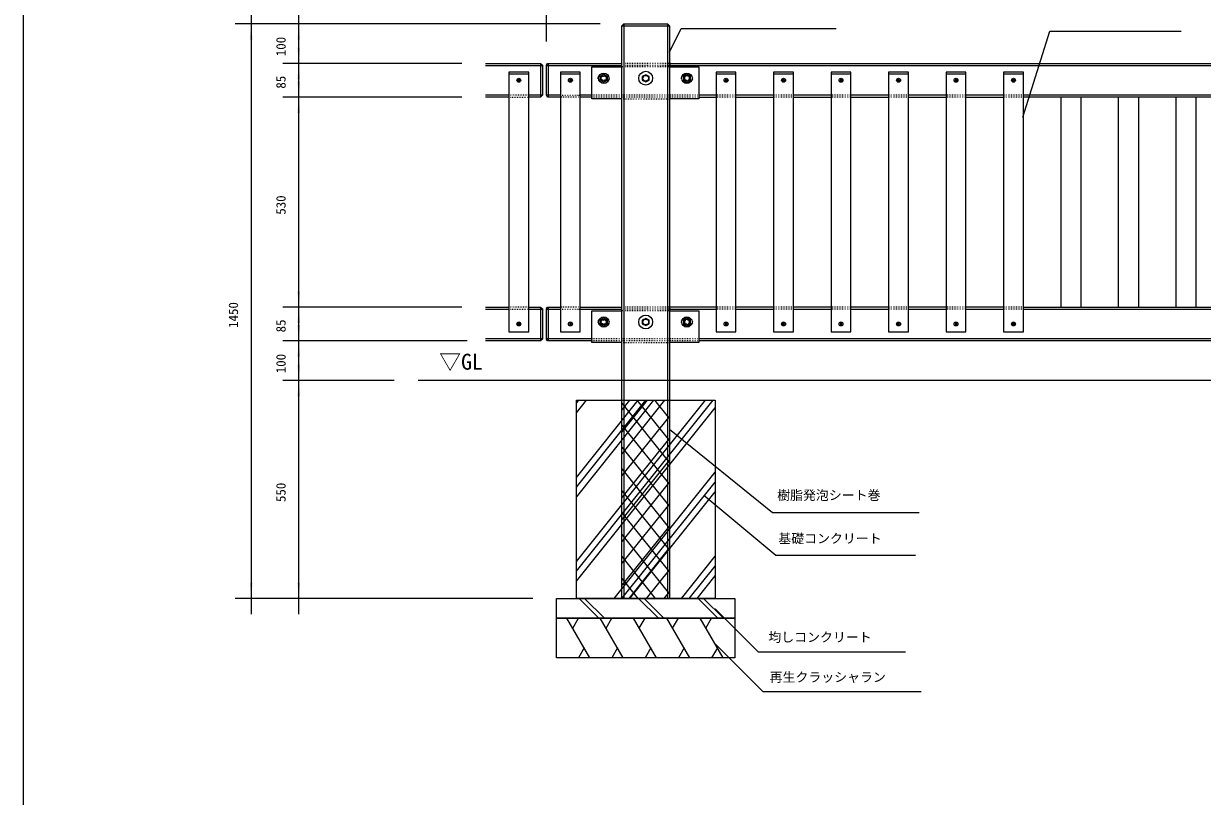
# Model space of a CAD drawing. Units: millimetres, scale not verified. Extents: x -3900 to 3900, y -2750 to 2750.
# Drawn here: x -3900 to -927, y -745 to 1205 of the extents above; entities that cross this region are included whole.
import ezdxf
from ezdxf.enums import TextEntityAlignment as Align

# ---------------------------------------------------------------- set-up
doc = ezdxf.new("R2010")
doc.units = ezdxf.units.MM
doc.header["$LTSCALE"] = 20
doc.linetypes.add('USER5', pattern=[0.208282, 0.069427, -0.138855])
doc.layers.add('0-1_IMPORTED', color=30, linetype='Continuous', lineweight=18)
doc.styles.add('ＭＳ ゴシック', font='')
doc.styles.get('ＭＳ ゴシック').set_extended_font_data('MS Gothic')

msp = doc.modelspace()

# ---------------------------------------------------------------- linework, layer by layer
at = {"layer": '0-1_IMPORTED', "color": 1}
for p, q in [((-2581, 1160.45), (-2581, 1707.57)), ((-3326, 1244.92), (-3326, 1204.92)), ((-3206, 1204.92), (-3206, 1244.92)), ((-2446, 1204.92), (-3366, 1204.92)), ((-3326, 1204.92), (-3326, -245.08)), ((-2446, 1204.92), (-3246, 1204.92)), ((-3206, 1104.92), (-3206, 1204.92)), ((-3206, 1104.92), (-3206, 1144.92)), ((-2795, 1104.92), (-3246, 1104.92)), ((-2795, 1104.92), (-3246, 1104.92)), ((-3206, 1019.92), (-3206, 1104.92)), ((-3206, 1064.92), (-3206, 1104.92)), ((-3206, 1019.92), (-3206, 1059.92)), ((-2795, 1019.92), (-3246, 1019.92)), ((-2795, 1019.92), (-3246, 1019.92)), ((-3206, 489.92), (-3206, 1019.92)), ((-3206, 979.92), (-3206, 1019.92)), ((-3206, 489.92), (-3206, 529.92)), ((-2795, 489.92), (-3246, 489.92)), ((-2795, 489.92), (-3246, 489.92)), ((-3206, 404.92), (-3206, 489.92)), ((-3206, 449.92), (-3206, 489.92)), ((-3206, 404.92), (-3206, 444.92)), ((-2781, 404.92), (-3246, 404.92)), ((-2781, 404.92), (-3246, 404.92)), ((-3206, 304.92), (-3206, 404.92)), ((-3206, 364.92), (-3206, 404.92)), ((-3206, 304.92), (-3206, 344.92)), ((-2965, 304.92), (-3246, 304.92)), ((-2965, 304.92), (-3246, 304.92)), ((-3206, -245.08), (-3206, 304.92)), ((-3206, 264.92), (-3206, 304.92)), ((-2616, -245.08), (-3366, -245.08)), ((-3326, -245.08), (-3326, -285.08)), ((-2616, -245.08), (-3246, -245.08)), ((-3206, -285.08), (-3206, -245.08))]:
    msp.add_line(p, q, dxfattribs=at)
at = {"layer": '0-1_IMPORTED'}
for p, q in [((-2391, 1199.92), (-2271, 1199.92)), ((-2386, 1204.92), (-2386, -245.08)), ((-2276, 1204.92), (-2276, -245.08)), ((-2735, 1104.92), (-2594.79, 1104.92)), ((-2596, 1104.92), (-2591, 1100.45)), ((-2596, 1104.92), (-2596, 1019.92)), ((-2591, 1100.45), (-2591, 1024.4)), ((-2581, 1100.45), (-2578.84, 1104.92)), ((-2581, 1024.4), (-2581, 1100.45)), ((-2578.84, 1104.92), (-2391, 1104.92)), ((-2576, 1019.92), (-2576, 1104.92)), ((-2271, 1104.92), (-86.64, 1104.92)), ((-2735, 1099.92), (-2591, 1099.92)), ((-2626, 1077.42), (-2676, 1077.42)), ((-2581, 1099.92), (-2391, 1099.92)), ((-2496, 1077.42), (-2546, 1077.42)), ((-2443, 1069.91), (-2441.6, 1072.02)), ((-2441.6, 1072.02), (-2439.49, 1073.43)), ((-2439.49, 1073.43), (-2437, 1073.92)), ((-2437, 1073.92), (-2434.51, 1073.43)), ((-2434.51, 1073.43), (-2432.4, 1072.02)), ((-2432.4, 1072.02), (-2430.99, 1069.91)), ((-2271, 1099.92), (-81, 1099.92)), ((-2227, 1073.92), (-2229.49, 1073.43)), ((-2224.51, 1073.43), (-2227, 1073.92)), ((-2222.4, 1072.02), (-2224.51, 1073.43)), ((-2103.5, 1077.42), (-2153.5, 1077.42)), ((-1958.5, 1077.42), (-2008.5, 1077.42)), ((-1813.5, 1077.42), (-1863.5, 1077.42)), ((-1668.5, 1077.42), (-1718.5, 1077.42)), ((-1523.5, 1077.42), (-1573.5, 1077.42)), ((-1378.5, 1077.42), (-1428.5, 1077.42)), ((-2441.6, 1062.83), (-2443, 1064.93)), ((-2439.49, 1061.42), (-2441.6, 1062.83)), ((-2437, 1060.92), (-2439.49, 1061.42)), ((-2434.51, 1061.42), (-2437, 1060.92)), ((-2432.4, 1062.83), (-2434.51, 1061.42)), ((-2430.99, 1064.93), (-2432.4, 1062.83)), ((-2430.99, 1069.91), (-2430.5, 1067.42)), ((-2430.5, 1067.42), (-2430.99, 1064.93)), ((-2229.49, 1061.42), (-2227, 1060.92)), ((-2227, 1060.92), (-2224.51, 1061.42)), ((-2224.51, 1061.42), (-2222.4, 1062.83)), ((-2676, 1024.92), (-2735, 1024.92)), ((-2676, 1019.92), (-2735, 1019.92)), ((-2591, 1024.92), (-2626, 1024.92)), ((-2596, 1019.92), (-2626, 1019.92)), ((-2591, 1024.4), (-2596, 1019.92)), ((-2546, 1024.92), (-2581, 1024.92)), ((-2578.84, 1019.92), (-2581, 1024.4)), ((-2546, 1019.92), (-2578.84, 1019.92)), ((-2466, 1024.92), (-2496, 1024.92)), ((-2466, 1019.92), (-2496, 1019.92)), ((-2153.5, 1024.92), (-2196, 1024.92)), ((-2196, 1019.92), (-2153.5, 1019.92)), ((-2008.5, 1024.92), (-2103.5, 1024.92)), ((-2103.5, 1019.92), (-2008.5, 1019.92)), ((-1863.5, 1024.92), (-1958.5, 1024.92)), ((-1958.5, 1019.92), (-1863.5, 1019.92)), ((-1718.5, 1024.92), (-1813.5, 1024.92)), ((-1813.5, 1019.92), (-1718.5, 1019.92)), ((-1573.5, 1024.92), (-1668.5, 1024.92)), ((-1668.5, 1019.92), (-1573.5, 1019.92)), ((-1428.5, 1024.92), (-1523.5, 1024.92)), ((-1523.5, 1019.92), (-1428.5, 1019.92)), ((-81, 1024.92), (-1378.5, 1024.92)), ((-86.64, 1019.92), (-1378.5, 1019.92)), ((-1283.5, 489.92), (-1283.5, 1019.92)), ((-1233.5, 1019.92), (-1233.5, 489.92)), ((-1138.5, 489.92), (-1138.5, 1019.92)), ((-1088.5, 1019.92), (-1088.5, 489.92)), ((-993.5, 489.92), (-993.5, 1019.92)), ((-943.5, 1019.92), (-943.5, 489.92)), ((-2735, 489.92), (-2676, 489.92)), ((-2735, 484.92), (-2676, 484.92)), ((-2626, 489.92), (-2596, 489.92)), ((-2626, 484.92), (-2591, 484.92)), ((-2596, 489.92), (-2591, 485.45)), ((-2596, 489.92), (-2596, 404.92)), ((-2591, 485.45), (-2591, 409.4)), ((-2581, 485.45), (-2578.84, 489.92)), ((-2581, 409.4), (-2581, 485.45)), ((-2581, 484.92), (-2546, 484.92)), ((-2578.84, 489.92), (-2546, 489.92)), ((-2576, 404.92), (-2576, 489.92)), ((-2496, 489.92), (-2391, 489.92)), ((-2496, 484.92), (-2391, 484.92)), ((-2153.5, 489.92), (-2271, 489.92)), ((-2271, 484.92), (-2153.5, 484.92)), ((-2008.5, 489.92), (-2103.5, 489.92)), ((-2103.5, 484.92), (-2008.5, 484.92)), ((-1863.5, 489.92), (-1958.5, 489.92)), ((-1958.5, 484.92), (-1863.5, 484.92)), ((-1718.5, 489.92), (-1813.5, 489.92)), ((-1813.5, 484.92), (-1718.5, 484.92)), ((-1573.5, 489.92), (-1668.5, 489.92)), ((-1668.5, 484.92), (-1573.5, 484.92)), ((-1428.5, 489.92), (-1523.5, 489.92)), ((-1523.5, 484.92), (-1428.5, 484.92)), ((-1378.5, 489.92), (-86.64, 489.92)), ((-1378.5, 484.92), (-81, 484.92)), ((-2443, 454.91), (-2441.6, 457.02)), ((-2441.6, 447.83), (-2443, 449.93)), ((-2441.6, 457.02), (-2439.49, 458.43)), ((-2439.49, 446.42), (-2441.6, 447.83)), ((-2439.49, 458.43), (-2437, 458.92)), ((-2437, 445.92), (-2439.49, 446.42)), ((-2437, 458.92), (-2434.51, 458.43)), ((-2434.51, 446.42), (-2437, 445.92)), ((-2434.51, 458.43), (-2432.4, 457.02)), ((-2432.4, 447.83), (-2434.51, 446.42)), ((-2432.4, 457.02), (-2430.99, 454.91)), ((-2430.99, 449.93), (-2432.4, 447.83)), ((-2430.99, 454.91), (-2430.5, 452.42)), ((-2430.5, 452.42), (-2430.99, 449.93)), ((-2227, 458.92), (-2229.49, 458.43)), ((-2229.49, 446.42), (-2227, 445.92)), ((-2224.51, 458.43), (-2227, 458.92)), ((-2227, 445.92), (-2224.51, 446.42)), ((-2222.4, 457.02), (-2224.51, 458.43)), ((-2224.51, 446.42), (-2222.4, 447.83)), ((-2591, 409.92), (-2735, 409.92)), ((-2594.79, 404.92), (-2735, 404.92)), ((-2591, 409.4), (-2596, 404.92)), ((-2466, 409.92), (-2581, 409.92)), ((-2578.84, 404.92), (-2581, 409.4)), ((-2466, 404.92), (-2578.84, 404.92)), ((-81, 409.92), (-2196, 409.92)), ((-86.64, 404.92), (-2196, 404.92)), ((369.5, 304.92), (-2905, 304.92)), ((-2506, 222.81), (-2480.31, 254.92)), ((-2506, 10.68), (-2310.61, 254.92)), ((-2506, 247.56), (-2500.11, 254.92)), ((-2506, 35.43), (-2330.41, 254.92)), ((-2506, -176.7), (-2160.7, 254.92)), ((-2506, 60.18), (-2350.21, 254.92)), ((-2506, -151.95), (-2180.5, 254.92)), ((-2390.5, 230.42), (-2370.9, 254.92)), ((-2390.5, 175.18), (-2326.7, 254.92)), ((-2390.5, 119.93), (-2282.51, 254.92)), ((-2270.5, 97.29), (-2390.5, 247.29)), ((-2270.5, 152.53), (-2352.41, 254.92)), ((-2270.5, 207.77), (-2308.22, 254.92)), ((-2506, -201.45), (-2156, 236.05)), ((-2390.5, 64.69), (-2270.5, 214.69)), ((-2270.5, 42.05), (-2390.5, 192.05)), ((-2390.5, 9.45), (-2270.5, 159.45)), ((-2270.5, -13.2), (-2390.5, 136.8)), ((-2390.5, -45.79), (-2270.5, 104.21)), ((-2410.79, -245.08), (-2156, 73.42)), ((-2270.5, -68.44), (-2390.5, 81.56)), ((-2391, -245.08), (-2156, 48.67)), ((-2390.5, -101.04), (-2270.5, 48.96)), ((-2270.5, -123.68), (-2390.5, 26.32)), ((-2371.2, -245.08), (-2156, 23.92)), ((-2390.5, -156.28), (-2270.5, -6.28)), ((-2270.5, -178.92), (-2390.5, -28.92)), ((-2390.5, -211.52), (-2270.5, -61.52)), ((-2270.5, -234.17), (-2390.5, -84.17)), ((-2373.15, -245.08), (-2270.5, -116.76)), ((-2305.97, -245.08), (-2390.5, -139.41)), ((-2241.09, -245.08), (-2156, -138.72)), ((-2328.96, -245.08), (-2270.5, -172.01)), ((-2221.29, -245.08), (-2156, -163.47)), ((-2350.16, -245.08), (-2390.5, -194.65)), ((-2201.49, -245.08), (-2156, -188.21)), ((-2284.76, -245.08), (-2270.5, -227.25)), ((-2499.14, -245.08), (-2449.14, -295.08)), ((-2485, -245.08), (-2435, -295.08)), ((-2349.14, -245.08), (-2299.14, -295.08)), ((-2335, -245.08), (-2285, -295.08)), ((-2199.14, -245.08), (-2149.14, -295.08)), ((-2185, -245.08), (-2135, -295.08)), ((-2471.87, -395.08), (-2529.61, -295.08)), ((-2515.17, -320.08), (-2500.74, -295.08)), ((-2387.87, -395.08), (-2445.61, -295.08)), ((-2431.17, -320.08), (-2416.74, -295.08)), ((-2303.87, -395.08), (-2361.61, -295.08)), ((-2347.17, -320.08), (-2332.74, -295.08)), ((-2219.87, -395.08), (-2277.61, -295.08)), ((-2263.17, -320.08), (-2248.74, -295.08)), ((-2135.87, -395.08), (-2193.61, -295.08)), ((-2179.17, -320.08), (-2164.74, -295.08)), ((-2486.31, -370.08), (-2500.74, -395.08)), ((-2402.31, -370.08), (-2416.74, -395.08)), ((-2318.31, -370.08), (-2332.74, -395.08)), ((-2234.31, -370.08), (-2248.74, -395.08)), ((-2150.31, -370.08), (-2164.74, -395.08))]:
    msp.add_line(p, q, dxfattribs=at)
at = {"layer": '0-1_IMPORTED', "linetype": 'USER5'}
for p, q in [((-2267.76, 1104.92), (-2387.76, 1104.92)), ((-2447, 1072.42), (-2427, 1072.42)), ((-2272, 1095.92), (-2392, 1095.92)), ((-2267.76, 1099.92), (-2387.76, 1099.92)), ((-2217, 1072.42), (-2237, 1072.42)), ((-2427, 1062.42), (-2447, 1062.42)), ((-2237, 1062.42), (-2217, 1062.42)), ((-2626, 1024.92), (-2676, 1024.92)), ((-2676, 1019.92), (-2626, 1019.92)), ((-2546, 1024.92), (-2496, 1024.92)), ((-2496, 1019.92), (-2546, 1019.92)), ((-2196, 1024.92), (-2467, 1024.92)), ((-2196, 1019.92), (-2467, 1019.92)), ((-2392, 1015.92), (-2272, 1015.92)), ((-2103.5, 1024.92), (-2153.5, 1024.92)), ((-2103.5, 1019.92), (-2153.5, 1019.92)), ((-1958.5, 1024.92), (-2008.5, 1024.92)), ((-1958.5, 1019.92), (-2008.5, 1019.92)), ((-1813.5, 1024.92), (-1863.5, 1024.92)), ((-1813.5, 1019.92), (-1863.5, 1019.92)), ((-1668.5, 1024.92), (-1718.5, 1024.92)), ((-1668.5, 1019.92), (-1718.5, 1019.92)), ((-1523.5, 1024.92), (-1573.5, 1024.92)), ((-1523.5, 1019.92), (-1573.5, 1019.92)), ((-1378.5, 1024.92), (-1428.5, 1024.92)), ((-1378.5, 1019.92), (-1428.5, 1019.92)), ((-2626, 489.92), (-2676, 489.92)), ((-2676, 484.92), (-2626, 484.92)), ((-2496, 489.92), (-2546, 489.92)), ((-2546, 484.92), (-2496, 484.92)), ((-2272, 480.92), (-2392, 480.92)), ((-2267.76, 489.92), (-2387.76, 489.92)), ((-2267.76, 484.92), (-2387.76, 484.92)), ((-2103.5, 489.92), (-2153.5, 489.92)), ((-2103.5, 484.92), (-2153.5, 484.92)), ((-1958.5, 489.92), (-2008.5, 489.92)), ((-1958.5, 484.92), (-2008.5, 484.92)), ((-1813.5, 489.92), (-1863.5, 489.92)), ((-1813.5, 484.92), (-1863.5, 484.92)), ((-1668.5, 489.92), (-1718.5, 489.92)), ((-1668.5, 484.92), (-1718.5, 484.92)), ((-1523.5, 489.92), (-1573.5, 489.92)), ((-1523.5, 484.92), (-1573.5, 484.92)), ((-1378.5, 489.92), (-1428.5, 489.92)), ((-1378.5, 484.92), (-1428.5, 484.92)), ((-2447, 457.42), (-2427, 457.42)), ((-2427, 447.42), (-2447, 447.42)), ((-2217, 457.42), (-2237, 457.42)), ((-2237, 447.42), (-2217, 447.42)), ((-2196, 409.92), (-2467, 409.92)), ((-2196, 404.92), (-2467, 404.92)), ((-2392, 400.92), (-2272, 400.92))]:
    msp.add_line(p, q, dxfattribs=at)
at = {"layer": '0-1_IMPORTED'}
for points in [[(-3900, 2750), (3900, 2750), (3900, -2750), (-3900, -2750)], [(-2386, 1204.92), (-2276, 1204.92), (-2271, 1199.55), (-2271, -245.08), (-2391, -245.08), (-2391, 1199.55)], [(-2626, 1082.42), (-2676, 1082.42), (-2676, 427.42), (-2626, 427.42)], [(-2496, 1082.42), (-2546, 1082.42), (-2546, 427.42), (-2496, 427.42)], [(-2445.97, 1062.25), (-2445.97, 1072.6), (-2437, 1077.78), (-2428.03, 1072.6), (-2428.03, 1062.25), (-2437, 1057.07)], [(-2331, 1058.42), (-2322, 1062.92), (-2322, 1071.92), (-2331, 1076.42), (-2340, 1071.92), (-2340, 1062.92)], [(-2218.03, 1062.25), (-2218.03, 1072.6), (-2227, 1077.78), (-2235.97, 1072.6), (-2235.97, 1062.25), (-2227, 1057.07)], [(-2103.5, 1082.42), (-2153.5, 1082.42), (-2153.5, 427.42), (-2103.5, 427.42)], [(-1958.5, 1082.42), (-2008.5, 1082.42), (-2008.5, 427.42), (-1958.5, 427.42)], [(-1813.5, 1082.42), (-1863.5, 1082.42), (-1863.5, 427.42), (-1813.5, 427.42)], [(-1668.5, 1082.42), (-1718.5, 1082.42), (-1718.5, 427.42), (-1668.5, 427.42)], [(-1523.5, 1082.42), (-1573.5, 1082.42), (-1573.5, 427.42), (-1523.5, 427.42)], [(-1378.5, 1082.42), (-1428.5, 1082.42), (-1428.5, 427.42), (-1378.5, 427.42)], [(-2648.5, 1062.92), (-2650.5, 1062.92), (-2650.5, 1064.92), (-2651.5, 1064.92), (-2651.5, 1062.92), (-2653.5, 1062.92), (-2653.5, 1061.92), (-2651.5, 1061.92), (-2651.5, 1059.92), (-2650.5, 1059.92), (-2650.5, 1061.92), (-2648.5, 1061.92)], [(-2518.5, 1062.92), (-2520.5, 1062.92), (-2520.5, 1064.92), (-2521.5, 1064.92), (-2521.5, 1062.92), (-2523.5, 1062.92), (-2523.5, 1061.92), (-2521.5, 1061.92), (-2521.5, 1059.92), (-2520.5, 1059.92), (-2520.5, 1061.92), (-2518.5, 1061.92)], [(-2126, 1062.92), (-2128, 1062.92), (-2128, 1064.92), (-2129, 1064.92), (-2129, 1062.92), (-2131, 1062.92), (-2131, 1061.92), (-2129, 1061.92), (-2129, 1059.92), (-2128, 1059.92), (-2128, 1061.92), (-2126, 1061.92)], [(-1981, 1062.92), (-1983, 1062.92), (-1983, 1064.92), (-1984, 1064.92), (-1984, 1062.92), (-1986, 1062.92), (-1986, 1061.92), (-1984, 1061.92), (-1984, 1059.92), (-1983, 1059.92), (-1983, 1061.92), (-1981, 1061.92)], [(-1836, 1062.92), (-1838, 1062.92), (-1838, 1064.92), (-1839, 1064.92), (-1839, 1062.92), (-1841, 1062.92), (-1841, 1061.92), (-1839, 1061.92), (-1839, 1059.92), (-1838, 1059.92), (-1838, 1061.92), (-1836, 1061.92)], [(-1691, 1062.92), (-1693, 1062.92), (-1693, 1064.92), (-1694, 1064.92), (-1694, 1062.92), (-1696, 1062.92), (-1696, 1061.92), (-1694, 1061.92), (-1694, 1059.92), (-1693, 1059.92), (-1693, 1061.92), (-1691, 1061.92)], [(-1546, 1062.92), (-1548, 1062.92), (-1548, 1064.92), (-1549, 1064.92), (-1549, 1062.92), (-1551, 1062.92), (-1551, 1061.92), (-1549, 1061.92), (-1549, 1059.92), (-1548, 1059.92), (-1548, 1061.92), (-1546, 1061.92)], [(-1401, 1062.92), (-1403, 1062.92), (-1403, 1064.92), (-1404, 1064.92), (-1404, 1062.92), (-1406, 1062.92), (-1406, 1061.92), (-1404, 1061.92), (-1404, 1059.92), (-1403, 1059.92), (-1403, 1061.92), (-1401, 1061.92)], [(-2648.5, 446.92), (-2650.5, 446.92), (-2650.5, 444.92), (-2651.5, 444.92), (-2651.5, 446.92), (-2653.5, 446.92), (-2653.5, 447.92), (-2651.5, 447.92), (-2651.5, 449.92), (-2650.5, 449.92), (-2650.5, 447.92), (-2648.5, 447.92)], [(-2518.5, 446.92), (-2520.5, 446.92), (-2520.5, 444.92), (-2521.5, 444.92), (-2521.5, 446.92), (-2523.5, 446.92), (-2523.5, 447.92), (-2521.5, 447.92), (-2521.5, 449.92), (-2520.5, 449.92), (-2520.5, 447.92), (-2518.5, 447.92)], [(-2445.97, 447.25), (-2445.97, 457.6), (-2437, 462.78), (-2428.03, 457.6), (-2428.03, 447.25), (-2437, 442.07)], [(-2331, 443.42), (-2322, 447.92), (-2322, 456.92), (-2331, 461.42), (-2340, 456.92), (-2340, 447.92)], [(-2218.03, 447.25), (-2218.03, 457.6), (-2227, 462.78), (-2235.97, 457.6), (-2235.97, 447.25), (-2227, 442.07)], [(-2126, 446.92), (-2128, 446.92), (-2128, 444.92), (-2129, 444.92), (-2129, 446.92), (-2131, 446.92), (-2131, 447.92), (-2129, 447.92), (-2129, 449.92), (-2128, 449.92), (-2128, 447.92), (-2126, 447.92)], [(-1981, 446.92), (-1983, 446.92), (-1983, 444.92), (-1984, 444.92), (-1984, 446.92), (-1986, 446.92), (-1986, 447.92), (-1984, 447.92), (-1984, 449.92), (-1983, 449.92), (-1983, 447.92), (-1981, 447.92)], [(-1836, 446.92), (-1838, 446.92), (-1838, 444.92), (-1839, 444.92), (-1839, 446.92), (-1841, 446.92), (-1841, 447.92), (-1839, 447.92), (-1839, 449.92), (-1838, 449.92), (-1838, 447.92), (-1836, 447.92)], [(-1691, 446.92), (-1693, 446.92), (-1693, 444.92), (-1694, 444.92), (-1694, 446.92), (-1696, 446.92), (-1696, 447.92), (-1694, 447.92), (-1694, 449.92), (-1693, 449.92), (-1693, 447.92), (-1691, 447.92)], [(-1546, 446.92), (-1548, 446.92), (-1548, 444.92), (-1549, 444.92), (-1549, 446.92), (-1551, 446.92), (-1551, 447.92), (-1549, 447.92), (-1549, 449.92), (-1548, 449.92), (-1548, 447.92), (-1546, 447.92)], [(-1401, 446.92), (-1403, 446.92), (-1403, 444.92), (-1404, 444.92), (-1404, 446.92), (-1406, 446.92), (-1406, 447.92), (-1404, 447.92), (-1404, 449.92), (-1403, 449.92), (-1403, 447.92), (-1401, 447.92)], [(-2506, 254.92), (-2156, 254.92), (-2156, -245.08), (-2506, -245.08)], [(-2556, -245.08), (-2106, -245.08), (-2106, -295.08), (-2556, -295.08)], [(-2556, -295.08), (-2106, -295.08), (-2106, -395.08), (-2556, -395.08)]]:
    msp.add_lwpolyline(points, close=True, dxfattribs=at)
at = {"layer": '0-1_IMPORTED', "color": 1}
for points in [[(-2271, 1132.92), (-2241.85, 1192.92), (-1851, 1192.92)], [(-1379.84, 969), (-1311.9, 1186.54), (-981, 1186.54)], [(-1641, -29), (-2011, -29), (-2271, 180.94)], [(-1651, -136.62), (-2003, -136.62), (-2184.46, 15)], [(-1676, -381), (-2046.58, -381), (-2156, -271.58)], [(-1636, -481), (-2035, -481), (-2156, -360)]]:
    msp.add_lwpolyline(points, dxfattribs=at)
at = {"layer": '0-1_IMPORTED'}
for points in [[(-2392, 1015.92), (-2467, 1015.92), (-2467, 1095.92), (-2392, 1095.92)], [(-2272, 1095.92), (-2197, 1095.92), (-2197, 1015.92), (-2272, 1015.92)], [(-2229.49, 1073.43), (-2231.6, 1072.02), (-2233, 1069.91), (-2233.5, 1067.42), (-2233, 1064.93), (-2231.6, 1062.83), (-2229.49, 1061.42)], [(-2220.5, 1067.42), (-2220.99, 1069.91), (-2222.4, 1072.02)], [(-2443, 1064.93), (-2443.5, 1067.42), (-2443, 1069.91)], [(-2222.4, 1062.83), (-2220.99, 1064.93), (-2220.5, 1067.42)], [(-2392, 400.92), (-2467, 400.92), (-2467, 480.92), (-2392, 480.92)], [(-2272, 480.92), (-2197, 480.92), (-2197, 400.92), (-2272, 400.92)], [(-2443, 449.93), (-2443.5, 452.42), (-2443, 454.91)], [(-2229.49, 458.43), (-2231.6, 457.02), (-2233, 454.91), (-2233.5, 452.42), (-2233, 449.93), (-2231.6, 447.83), (-2229.49, 446.42)], [(-2220.5, 452.42), (-2220.99, 454.91), (-2222.4, 457.02)], [(-2222.4, 447.83), (-2220.99, 449.93), (-2220.5, 452.42)]]:
    msp.add_lwpolyline(points, dxfattribs=at)
for centre, radius in [((-2437, 1067.42), 13), ((-2331, 1067.42), 17.5), ((-2331, 1067.42), 7.19), ((-2227, 1067.42), 13), ((-2651, 1062.42), 5), ((-2521, 1062.42), 5), ((-2128.5, 1062.42), 5), ((-1983.5, 1062.42), 5), ((-1838.5, 1062.42), 5), ((-1693.5, 1062.42), 5), ((-1548.5, 1062.42), 5), ((-1403.5, 1062.42), 5), ((-2651, 447.42), 5), ((-2521, 447.42), 5), ((-2437, 452.42), 13), ((-2331, 452.42), 17.5), ((-2331, 452.42), 7.19), ((-2227, 452.42), 13), ((-2128.5, 447.42), 5), ((-1983.5, 447.42), 5), ((-1838.5, 447.42), 5), ((-1693.5, 447.42), 5), ((-1548.5, 447.42), 5), ((-1403.5, 447.42), 5)]:
    msp.add_circle(centre, radius, dxfattribs=at)
at = {"layer": '0-1_IMPORTED', "linetype": 'USER5'}
for centre, start, end in [((-2447, 1067.42), 90, 180), ((-2427, 1067.42), 0, 90), ((-2237, 1067.42), 90, 180), ((-2217, 1067.42), 0, 90), ((-2447, 1067.42), 180, 270), ((-2427, 1067.42), 270, 0), ((-2237, 1067.42), 180, 270), ((-2217, 1067.42), 270, 0), ((-2447, 452.42), 90, 180), ((-2447, 452.42), 180, 270), ((-2427, 452.42), 0, 90), ((-2427, 452.42), 270, 360), ((-2237, 452.42), 90, 180), ((-2237, 452.42), 180, 270), ((-2217, 452.42), 0, 90), ((-2217, 452.42), 270, 360)]:
    msp.add_arc(centre, 5, start, end, dxfattribs=at)
at = {"layer": '0-1_IMPORTED', "color": 1}
for points in [[(-3326, 1204.92), (-3322.5, 1164.92), (-3329.5, 1164.92)], [(-3206, 1204.92), (-3202.5, 1164.92), (-3209.5, 1164.92)], [(-3206, 1104.92), (-3209.5, 1144.92), (-3202.5, 1144.92)], [(-3206, 1104.92), (-3202.5, 1064.92), (-3209.5, 1064.92)], [(-3206, 1019.92), (-3209.5, 1059.92), (-3202.5, 1059.92)], [(-3206, 1019.92), (-3202.5, 979.92), (-3209.5, 979.92)], [(-3206, 489.92), (-3209.5, 529.92), (-3202.5, 529.92)], [(-3206, 489.92), (-3202.5, 449.92), (-3209.5, 449.92)], [(-3206, 404.92), (-3209.5, 444.92), (-3202.5, 444.92)], [(-3206, 404.92), (-3202.5, 364.92), (-3209.5, 364.92)], [(-3206, 304.92), (-3209.5, 344.92), (-3202.5, 344.92)], [(-3206, 304.92), (-3202.5, 264.92), (-3209.5, 264.92)], [(-3326, -245.08), (-3329.5, -205.08), (-3322.5, -205.08)], [(-3206, -245.08), (-3209.5, -205.08), (-3202.5, -205.08)]]:
    msp.add_solid(points, dxfattribs=at)

# ---------------------------------------------------------------- texts
at = {"layer": '0-1_IMPORTED', "color": 7, "style": 'ＭＳ ゴシック'}
for s, p in [('100', (-3231.93, 1123.17)), ('85', (-3231.93, 1041.26)), ('530', (-3231.93, 723.17)), ('1450', (-3351.93, 437.59)), ('85', (-3231.93, 426.26)), ('100', (-3231.93, 323.17)), ('550', (-3231.93, -1.83))]:
    msp.add_text(s, height=23.88, rotation=90, dxfattribs=at).set_placement(p, align=Align.BOTTOM_LEFT)
for s, height, p in [('▽GL', 40.36, (-2851.86, 319.91)), ('樹脂発泡シート巻', 23.88, (-1999.58, -3.67)), ('基礎コンクリート', 23.88, (-1996.58, -112.91)), ('均しコンクリート', 23.88, (-2021.74, -361.93)), ('再生クラッシャラン', 23.88, (-2018.58, -462.81))]:
    msp.add_text(s, height=height, dxfattribs=at).set_placement(p, align=Align.BOTTOM_LEFT)

doc.saveas('drawing.dxf')
